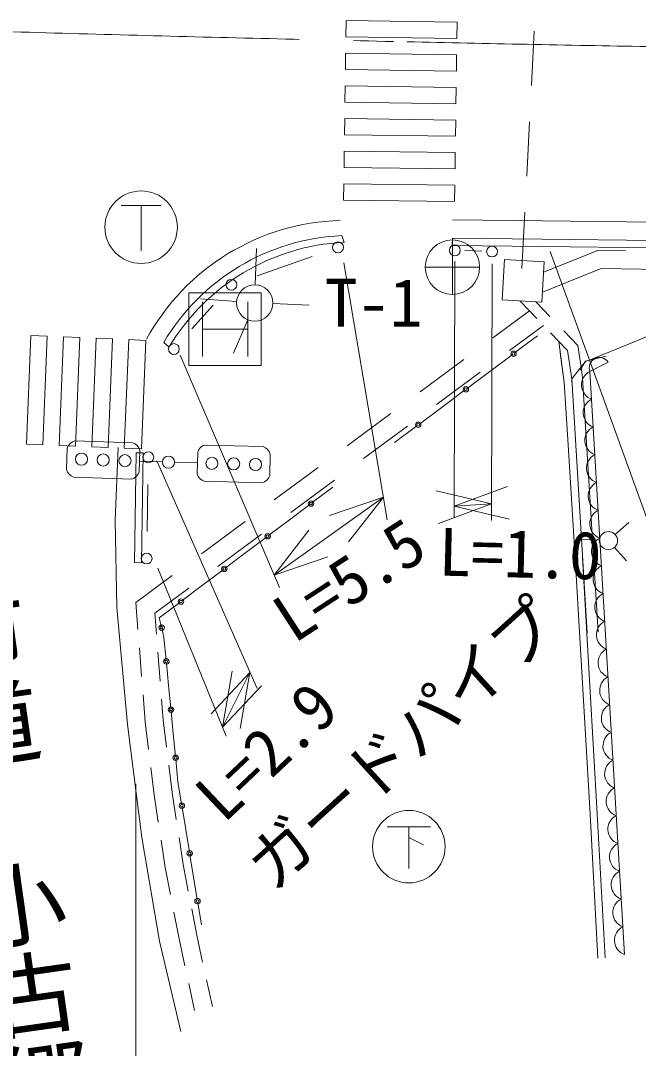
# Model space of a CAD drawing. Units: millimetres, scale not verified. Extents: x 40000 to 680000, y 20000 to 380000.
# Drawn here: x 501808 to 518844, y 249785 to 278125 of the extents above; entities that cross this region are included whole.
import ezdxf
from ezdxf.enums import TextEntityAlignment as Align

# ---------------------------------------------------------------- set-up
doc = ezdxf.new("R2010")
doc.units = ezdxf.units.MM
doc.header["$LTSCALE"] = 1000
doc.linetypes.add('CHAIN', pattern=[18.5, 12, -1.5, 3.5, -1.5])
for name, color, linetype, lineweight in [('M-BGD', 7, 'Continuous', 13), ('M-BGD-EXST', 7, 'Continuous', 13), ('M-BGD-HTXT', 7, 'Continuous', 13), ('M-BMK', 2, 'CHAIN', 13), ('M-BMK-OTRS', 5, 'Continuous', 13), ('M-BMK-SRVR', 3, 'Continuous', 13), ('M-STR-HTXT', 7, 'Continuous', 13), ('M-STR-STRC', 7, 'Continuous', 13), ('M-STR-STRD', 7, 'Continuous', 13)]:
    doc.layers.add(name, color=color, linetype=linetype, lineweight=lineweight)
doc.styles.add('@ＭＳ ゴシック', font='')
doc.styles.add('ＭＳ ゴシック', font='')
doc.styles.get('@ＭＳ ゴシック').set_extended_font_data('@MS Gothic')
doc.styles.get('ＭＳ ゴシック').set_extended_font_data('MS Gothic')

msp = doc.modelspace()

# ---------------------------------------------------------------- linework, layer by layer
at = {"layer": 'M-BGD'}
for p, q in [((515971, 277832), (515894, 276334)), ((515842, 275335), (515765, 273837)), ((515714, 272839), (515634, 271292)), ((517726, 271786), (516231, 271190)), ((518490, 271776), (517726, 271786)), ((508330, 271088), (509853, 271622)), ((514060, 271781), (514531, 271766)), ((517819, 271285), (516198, 270638)), ((519785, 271260), (517819, 271285)), ((516041, 269909), (515570, 270398)), ((516403, 269965), (516011, 270372)), ((506535, 269627), (507121, 270281)), ((514833, 269374), (515839, 270118)), ((515286, 269025), (516224, 269719)), ((517176, 269162), (516784, 269569)), ((516057, 269429), (515440, 268969)), ((516057, 269429), (515440, 268969)), ((516893, 269024), (516422, 269513)), ((517006, 268244), (516893, 269024)), ((517262, 268567), (517176, 269162)), ((512824, 267886), (514029, 268778)), ((514744, 268449), (515361, 268910)), ((514744, 268449), (515361, 268910)), ((517388, 268731), (517240, 268497)), ((517952, 268876), (517388, 268731)), ((518008, 268709), (517504, 268451)), ((513277, 267537), (514482, 268429)), ((514744, 268449), (514127, 267989)), ((514744, 268449), (514127, 267989)), ((517504, 268451), (518457, 252373)), ((516996, 268169), (516996, 268160)), ((517430, 261240), (517006, 268244)), ((513430, 267469), (514048, 267930)), ((513430, 267469), (514048, 267930)), ((510815, 266398), (512020, 267291)), ((513430, 267469), (512813, 267008)), ((513430, 267469), (512813, 267008)), ((511268, 266049), (512473, 266942)), ((512117, 266489), (512734, 266949)), ((512117, 266489), (512734, 266949)), ((508805, 264910), (510011, 265803)), ((505318, 265334), (505296, 264042)), ((509258, 264561), (510464, 265454)), ((510415, 265257), (509853, 264834)), ((510415, 265257), (509853, 264834)), ((509220, 264357), (509782, 264780)), ((509220, 264357), (509782, 264780)), ((506796, 263423), (508002, 264315)), ((509220, 264357), (508658, 263934)), ((509220, 264357), (508658, 263934)), ((518204, 263953), (518576, 264287)), ((507249, 263074), (508455, 263966)), ((508024, 263457), (508586, 263880)), ((508024, 263457), (508586, 263880)), ((517269, 263826), (517769, 263799)), ((518185, 263600), (518519, 263229)), ((508024, 263457), (507463, 263034)), ((508024, 263457), (507463, 263034)), ((517298, 263316), (517711, 256252)), ((504986, 262083), (505993, 262828)), ((506829, 262557), (507391, 262980)), ((506829, 262557), (507391, 262980)), ((505508, 261784), (506445, 262479)), ((506829, 262557), (506267, 262134)), ((506829, 262557), (506267, 262134)), ((504986, 262083), (505045, 261333)), ((505634, 261657), (506196, 262080)), ((505634, 261657), (506196, 262080)), ((505508, 261784), (505553, 261209)), ((505634, 261657), (505694, 261403)), ((505634, 261657), (505694, 261403)), ((505762, 261118), (505702, 261371)), ((505762, 261118), (505702, 261371)), ((505762, 261118), (505823, 260494)), ((505762, 261118), (505823, 260494)), ((505084, 260834), (505146, 260037)), ((505593, 260710), (505656, 259913)), ((505891, 259790), (505831, 260414)), ((505891, 259790), (505831, 260414)), ((505891, 259790), (505952, 259166)), ((505891, 259790), (505952, 259166)), ((505185, 259538), (505243, 258788)), ((505695, 259414), (505741, 258839)), ((506020, 258463), (505960, 259087)), ((506020, 258463), (505960, 259087)), ((505243, 258788), (505337, 258029)), ((505741, 258839), (505833, 258088)), ((506020, 258463), (506081, 257839)), ((506020, 258463), (506081, 257839)), ((506149, 257136), (506088, 257759)), ((506149, 257136), (506088, 257759)), ((505398, 257533), (505492, 256773)), ((505895, 257592), (505987, 256842)), ((506149, 257136), (506250, 256517)), ((506149, 257136), (506250, 256517)), ((505492, 256773), (505607, 256019)), ((505987, 256842), (506102, 256096)), ((506364, 255820), (506263, 256438)), ((506364, 255820), (506263, 256438)), ((517711, 256252), (517924, 252281)), ((506364, 255820), (506466, 255202)), ((506364, 255820), (506466, 255202)), ((505683, 255525), (505798, 254770)), ((506177, 255601), (506291, 254856)), ((506580, 254505), (506479, 255123)), ((506580, 254505), (506479, 255123)), ((506291, 254856), (506432, 254125)), ((505798, 254770), (505941, 254032)), ((506580, 254505), (506681, 253887)), ((506580, 254505), (506681, 253887)), ((506795, 253190), (506694, 253808)), ((506795, 253190), (506694, 253808)), ((506036, 253542), (506179, 252804)), ((506527, 253634), (506668, 252904)), ((506179, 252804), (506340, 252062)), ((506668, 252904), (506829, 252166)), ((506936, 251677), (507097, 250938)), ((506447, 251574), (506608, 250832))]:
    msp.add_line(p, q, dxfattribs=at)
msp.add_lwpolyline([(516182, 270362), (515085, 270427), (515151, 271537), (516247, 271473)], close=True, dxfattribs=at)
for points in [[(517006, 268244), (517380, 268716), (519472, 269572)], [(516904, 266427), (516796, 268150), (516649, 269277)], [(516904, 266427), (516796, 268150), (516690, 268964)], [(517730, 261259), (517304, 268275), (517262, 268567)], [(517725, 252271), (517511, 256241), (517098, 263304), (516904, 266427)]]:
    msp.add_lwpolyline(points, dxfattribs=at)
for centre, radius in [((510561, 271870), 150), ((513782, 271790), 150), ((514809, 271757), 150), ((507622, 270840), 150), ((506035, 269068), 150), ((515401, 268939), 75), ((515401, 268939), 75), ((515401, 268939), 37.5), ((515401, 268939), 37.5), ((514087, 267959), 75), ((514087, 267959), 75), ((514087, 267959), 37.5), ((514087, 267959), 37.5), ((512774, 266979), 75), ((512774, 266979), 75), ((512774, 266979), 37.5), ((512774, 266979), 37.5), ((505331, 266084), 150), ((509817, 264807), 75), ((509817, 264807), 75), ((509817, 264807), 37.5), ((509817, 264807), 37.5), ((508622, 263907), 75), ((508622, 263907), 75), ((508622, 263907), 37.5), ((508622, 263907), 37.5), ((518018, 263786), 250), ((505284, 263292), 150), ((507427, 263007), 75), ((507427, 263007), 75), ((507427, 263007), 37.5), ((507427, 263007), 37.5), ((506231, 262107), 75), ((506231, 262107), 75), ((506231, 262107), 37.5), ((506231, 262107), 37.5), ((505698, 261387), 75), ((505698, 261387), 75), ((505698, 261387), 37.5), ((505698, 261387), 37.5), ((505827, 260454), 75), ((505827, 260454), 75), ((505827, 260454), 37.5), ((505827, 260454), 37.5), ((505956, 259127), 75), ((505956, 259127), 75), ((505956, 259127), 37.5), ((505956, 259127), 37.5), ((506085, 257799), 75), ((506085, 257799), 75), ((506085, 257799), 37.5), ((506085, 257799), 37.5), ((506257, 256478), 75), ((506257, 256478), 75), ((506257, 256478), 37.5), ((506257, 256478), 37.5), ((506472, 255163), 75), ((506472, 255163), 75), ((506472, 255163), 37.5), ((506472, 255163), 37.5), ((506687, 253847), 75), ((506687, 253847), 75), ((506687, 253847), 37.5), ((506687, 253847), 37.5)]:
    msp.add_circle(centre, radius, dxfattribs=at)
for centre, radius, start, end in [((517772, 268549), 285, 34.1537, 200.0271), ((517695, 268078), 419, 117.188, 249.5954), ((517741, 267313), 419, 117.188, 249.5954), ((517786, 266547), 419, 117.1894, 249.5939), ((517831, 265782), 419, 117.189, 249.5951), ((517877, 265016), 419, 117.1881, 249.5953), ((517922, 264250), 419, 117.1881, 249.5953), ((517968, 263485), 419, 117.189, 249.5944), ((518013, 262719), 419, 117.1889, 249.5952), ((518058, 261954), 419, 117.188, 249.5954), ((518104, 261188), 419, 117.188, 249.5954), ((518149, 260422), 419, 117.189, 249.5944), ((518194, 259657), 419, 117.1889, 249.5952), ((518240, 258891), 419, 117.188, 249.5954), ((518285, 258126), 419, 117.188, 249.5954), ((518331, 257360), 419, 117.189, 249.5944), ((518376, 256594), 419, 117.1889, 249.5952), ((518421, 255829), 419, 117.188, 249.5954), ((518467, 255063), 419, 117.188, 249.5954), ((518512, 254297), 419, 117.1889, 249.5952), ((518557, 253532), 419, 117.188, 249.5954), ((518603, 252766), 419, 117.188, 249.5954)]:
    msp.add_arc(centre, radius, start, end, dxfattribs=at)
at = {"layer": 'M-BGD-EXST'}
for p, q in [((504582, 273027), (505682, 273027)), ((505132, 273027), (505132, 271777)), ((508280, 270838), (508311, 271838)), ((507766, 270378), (506770, 270457)), ((508765, 270320), (509764, 270282)), ((508071, 269878), (507682, 268956)), ((511914, 255898), (513114, 255898)), ((512514, 255898), (512514, 254748)), ((512514, 255598), (512914, 255398))]:
    msp.add_line(p, q, dxfattribs=at)
for centre, radius in [((505132, 272427), 1000), ((508265, 270338), 500), ((512514, 255348), 1000)]:
    msp.add_circle(centre, radius, dxfattribs=at)
at = {"layer": 'M-BMK'}
for centre, radius, start, end in [((547596, 1879117), 1601964, 268.20788, 268.72998), ((547521, 1868757), 1591604, 268.73789, 270.64565)]:
    msp.add_arc(centre, radius, start, end, dxfattribs=at)
at = {"layer": 'M-BMK-OTRS'}
for p, q in [((510776, 277675), (510782, 278125)), ((510782, 278125), (513843, 278082)), ((513843, 278082), (513837, 277633)), ((510776, 277675), (513837, 277633)), ((510764, 276775), (510770, 277225)), ((510770, 277225), (513831, 277183)), ((513831, 277183), (513825, 276733)), ((510764, 276775), (513825, 276733)), ((510751, 275875), (510758, 276325)), ((510758, 276325), (513818, 276283)), ((513818, 276283), (513812, 275833)), ((510751, 275875), (513812, 275833)), ((510739, 274975), (510745, 275425)), ((510745, 275425), (513806, 275383)), ((513806, 275383), (513800, 274933)), ((510739, 274975), (513800, 274933)), ((510727, 274075), (510733, 274525)), ((510733, 274525), (513794, 274483)), ((513794, 274483), (513787, 274033)), ((510727, 274075), (513787, 274033)), ((510714, 273175), (510720, 273625)), ((510720, 273625), (513781, 273583)), ((502094, 269438), (501972, 266447)), ((502094, 269438), (502544, 269419)), ((502544, 269419), (502421, 266429)), ((502994, 269401), (502871, 266410)), ((502994, 269401), (503443, 269382)), ((503443, 269382), (503320, 266392)), ((503893, 269364), (503770, 266374)), ((503893, 269364), (504342, 269346)), ((504342, 269346), (504220, 266355)), ((504792, 269327), (504669, 266337)), ((504792, 269327), (505264, 269308)), ((502421, 266429), (501972, 266447)), ((503320, 266392), (502871, 266410)), ((504220, 266355), (503770, 266374))]:
    msp.add_line(p, q, dxfattribs=at)
for points in [[(513781, 273583), (513775, 273133), (510714, 273175)], [(565391, 272735), (563407, 272702), (547596, 272608), (539517, 272478), (528579, 272452), (516200, 272600), (513719, 272627)], [(505264, 269308), (505141, 266317), (504669, 266337)], [(504464, 261945), (504413, 264353), (504502, 266355)], [(506231, 250249), (505642, 252741), (505155, 255599), (504754, 258712), (504464, 261945)]]:
    msp.add_lwpolyline(points, dxfattribs=at)
msp.add_arc((510796, 266336), 6279, 91.5638, 151.4261, dxfattribs=at)
at = {"layer": 'M-BMK-SRVR'}
for p, q in [((513716, 272076), (513716, 270576)), ((512966, 271326), (514466, 271326))]:
    msp.add_line(p, q, dxfattribs=at)
msp.add_circle((513716, 271326), 750, dxfattribs=at)
at = {"layer": 'M-STR-HTXT'}
for p, q in [((511918, 264362), (510719, 271444)), ((513766, 264424), (513780, 271492)), ((514797, 264345), (514810, 271414)), ((508946, 262491), (506210, 268897)), ((508328, 259709), (505562, 265989)), ((513767, 264735), (515236, 265277)), ((508798, 262838), (511812, 264988)), ((511812, 264988), (510330, 264483)), ((511812, 264988), (510852, 263750)), ((514797, 264799), (513272, 265155)), ((514797, 264799), (513328, 264257)), ((513767, 264735), (514797, 264799)), ((513767, 264735), (515292, 264379)), ((508798, 262838), (509758, 264075)), ((508798, 262838), (510280, 263342)), ((507479, 258395), (505595, 263028)), ((507379, 258642), (507647, 260185)), ((508134, 260152), (507060, 259011)), ((507379, 258642), (508134, 260152)), ((508134, 260152), (507865, 258609)), ((507379, 258642), (508452, 259782)), ((504986, 257083), (504986, 233643))]:
    msp.add_line(p, q, dxfattribs=at)
at = {"layer": 'M-STR-STRC'}
for p, q in [((516413, 271762), (519634, 262850)), ((506446, 268616), (506446, 270616)), ((506446, 270616), (508446, 270616)), ((508446, 270616), (508446, 268616)), ((506821, 270366), (506821, 268866)), ((508071, 270366), (508071, 268866)), ((506821, 269616), (508071, 269616)), ((508446, 268616), (506446, 268616)), ((503305, 266538), (504904, 266482)), ((506899, 266421), (508498, 266379)), ((503098, 266345), (503077, 265745)), ((505097, 266275), (505076, 265676)), ((506678, 265627), (506693, 266227)), ((508677, 265574), (508693, 266174)), ((505086, 265976), (505719, 265954)), ((506686, 265927), (506052, 265944)), ((504869, 265483), (503270, 265538)), ((508472, 265380), (506872, 265422))]:
    msp.add_line(p, q, dxfattribs=at)
for centre in [(503487, 266031), (504087, 266010), (504687, 265990), (505886, 265948), (505886, 265948), (507085, 265916), (507685, 265901), (508285, 265885)]:
    msp.add_circle(centre, 167, dxfattribs=at)
for centre, radius, start, end in [((503405, 266222), 331, 107.7165, 158.3085), ((504817, 266208), 288, 13.544, 72.481), ((506960, 266151), 277, 102.8061, 164.179), ((508404, 266095), 299, 15.2716, 71.7135), ((503366, 265822), 299, 194.7916, 251.2334), ((504810, 265754), 277, 282.326, 343.699), ((506957, 265697), 288, 194.0241, 252.9611), ((508368, 265694), 331, 288.1966, 338.7886)]:
    msp.add_arc(centre, radius, start, end, dxfattribs=at)
at = {"layer": 'M-STR-STRD'}
for p, q in [((510663, 272196), (510729, 272008)), ((513714, 272127), (513711, 271927)), ((505755, 269252), (505902, 269117)), ((504946, 263180), (504992, 266206)), ((504992, 266206), (505192, 266203)), ((505146, 263177), (505192, 266203)), ((504946, 263180), (505146, 263177))]:
    msp.add_line(p, q, dxfattribs=at)
for points in [[(563412, 272202), (547601, 272108), (539521, 271978), (528576, 271952), (516194, 272100), (513714, 272127)], [(563414, 272002), (547604, 271908), (539523, 271778), (528575, 271752), (516192, 271900), (513711, 271927)]]:
    msp.add_lwpolyline(points, dxfattribs=at)
for centre, radius, start, end in [((510943, 266166), 6037, 92.6533, 149.2551), ((510999, 266080), 5934, 92.6126, 149.2144)]:
    msp.add_arc(centre, radius, start, end, dxfattribs=at)

# ---------------------------------------------------------------- texts
at = {"layer": 'M-BGD-HTXT', "style": '@ＭＳ ゴシック'}
msp.add_text('市道\u3000小古郷岡山線', height=1833, rotation=278.052, dxfattribs=at).set_placement((500664, 251083), align=Align.BOTTOM_CENTER)
at = {"layer": 'M-BMK-SRVR', "style": 'ＭＳ ゴシック'}
msp.add_text('T-1', height=1320, dxfattribs=at).set_placement((510196, 269290), align=Align.BOTTOM_LEFT)
at = {"layer": 'M-STR-HTXT', "style": 'ＭＳ ゴシック'}
for s, rotation, p in [('L=5.5', 33.058, (511442, 261822)), ('L=1.0', 358.589, (515557, 262372)), ('ガードパイプ', 42.206, (513037, 257416)), ('L=2.9', 43.374, (509313, 257218))]:
    msp.add_text(s, height=1320, rotation=rotation, dxfattribs=at).set_placement(p, align=Align.BOTTOM_CENTER)

doc.saveas('drawing.dxf')
